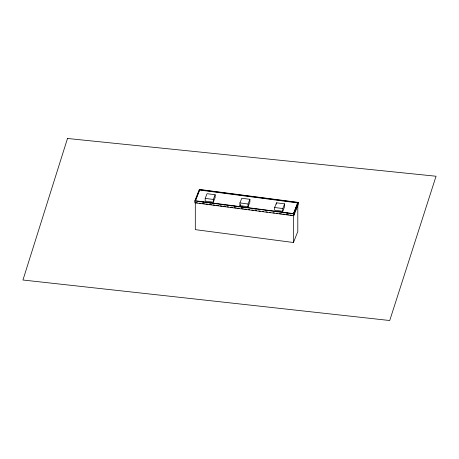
<?xml version="1.0" encoding="UTF-8"?>
<svg xmlns="http://www.w3.org/2000/svg" width="459" height="459" viewBox="0 0 459 459"><rect width="100%" height="100%" fill="white"/><g stroke="black" fill="none" stroke-linecap="round" stroke-linejoin="round"><path stroke-width="0.69" d="M194.805 200.916L199.326 189.424L298.293 202.408L298.293 204.272L293.771 215.759L194.805 202.78L194.805 200.916L293.771 213.894L298.293 202.408M195.304 200.732L199.642 189.71L297.799 202.585L297.799 202.93L199.642 190.055L195.304 201.071L195.304 200.732L293.462 213.607L297.799 202.585M205.196 198.38L207.038 193.692L215.162 194.754L215.162 197.479L213.315 202.167L205.196 201.099L205.196 198.38L213.315 199.447L215.162 194.754M239.925 202.935L241.773 198.248L249.897 199.309L249.897 202.035L248.049 206.722L239.925 205.655L239.925 202.935L248.049 204.003L249.897 199.309M239.925 205.655L240.39 204.484M274.66 207.491L276.507 202.803L284.626 203.871L284.626 206.59L282.784 211.278L274.66 210.211L274.66 207.491L282.784 208.558L284.626 203.871M293.462 213.951L297.541 203.578M294.225 213.527L293.462 215.472L293.462 242.513L195.304 229.638L195.304 202.597M295.246 210.933L296.009 208.988M293.462 242.513L297.799 231.491L297.799 204.45M198.833 201.535L200.25 201.719M202.367 202L203.779 202.184M209.43 202.924L210.842 203.113M212.959 203.389L214.37 203.572M220.022 204.318L221.433 204.502M223.55 204.777L224.962 204.966M227.079 205.242L228.496 205.425M230.613 205.707L232.024 205.89M234.142 206.166L235.553 206.355M237.676 206.63L239.087 206.814M241.204 207.095L242.616 207.279M244.733 207.56L246.15 207.743M254.619 208.856L256.036 209.04M265.216 210.245L266.627 210.429M275.807 211.633L277.219 211.817M282.87 212.557L284.282 212.746M286.399 213.022L287.81 213.206M196.01 202.689L197.422 202.872M199.539 203.153L200.956 203.337M202.367 203.521L204.484 203.802M205.896 203.985L208.013 204.266M209.43 204.45L211.547 204.725M212.959 204.915L215.076 205.19M216.487 205.374L218.61 205.655M220.022 205.839L222.139 206.114M223.55 206.303L225.667 206.579M227.079 206.762L228.496 206.952M230.613 207.227L232.73 207.508M234.142 207.692L236.259 207.967M237.676 208.156L239.087 208.34M241.204 208.615L243.322 208.897M244.733 209.08L246.856 209.361M248.267 209.545L249.679 209.729M251.796 210.01L253.913 210.285M255.33 210.469L256.742 210.658M258.859 210.933L260.27 211.117M262.387 211.398L263.799 211.582M265.922 211.857L267.333 212.047M269.45 212.322L270.862 212.506M272.979 212.787L274.396 212.97M276.513 213.251L277.924 213.435M279.336 213.619L281.453 213.9M282.87 214.083L284.987 214.359M286.399 214.548L288.516 214.823M289.927 215.007L292.05 215.288M293.771 213.894L293.771 215.759M282.784 208.558L282.784 211.278M276.507 202.803L276.507 204.163M248.049 204.003L248.049 206.722M213.315 199.447L213.315 202.167M199.642 189.71L199.642 190.055M199.326 189.424L199.326 190.669M67.49 138.48L22.95 280.013L389.725 320.52L436.05 176.239L67.49 138.48"/></g></svg>
